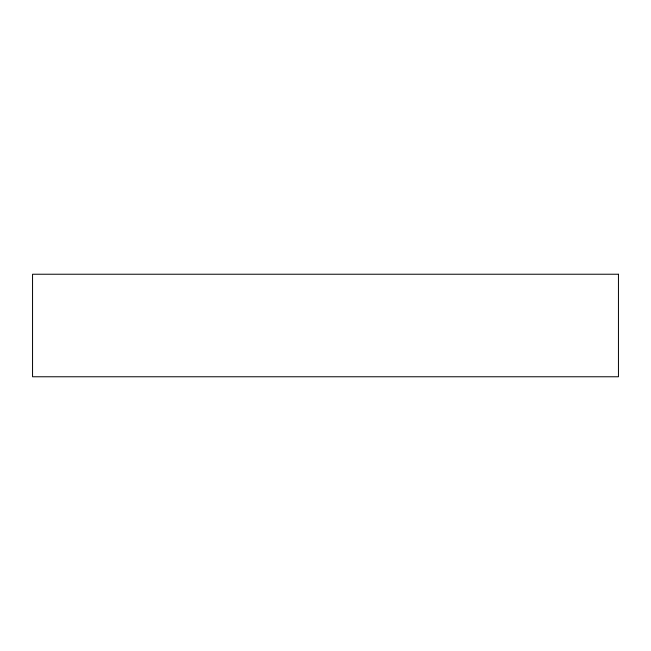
<?xml version="1.0" encoding="UTF-8"?>
<svg xmlns="http://www.w3.org/2000/svg" width="651" height="651" viewBox="0 0 651 651"><rect width="100%" height="100%" fill="white"/><g stroke="black" fill="none" stroke-linecap="round" stroke-linejoin="round"><path stroke-width="0.98" d="M618.45 274.234L32.55 274.234L32.55 376.766L618.45 376.766L618.45 274.234"/></g></svg>
